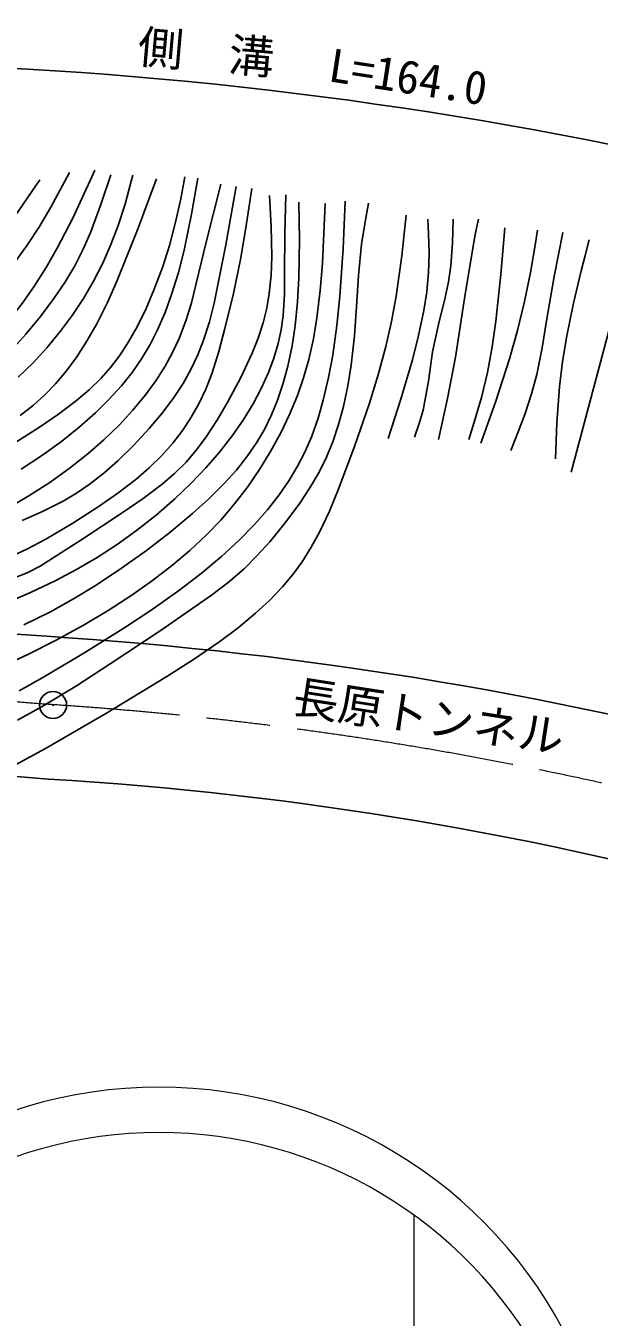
# Model space of a CAD drawing. Units: millimetres, scale not verified. Extents: x 40000 to 680000, y 20000 to 380000.
# Drawn here: x 454408 to 485878, y 259160 to 330080 of the extents above; entities that cross this region are included whole.
import ezdxf
from ezdxf.enums import TextEntityAlignment as Align

# ---------------------------------------------------------------- set-up
doc = ezdxf.new("R2010")
doc.units = ezdxf.units.MM
doc.header["$LTSCALE"] = 1000
doc.linetypes.add('CHAIN', pattern=[18.5, 12, -1.5, 3.5, -1.5])
for name, color, linetype, lineweight in [('M-BGD', 7, 'Continuous', 25), ('M-BMK', 2, 'CHAIN', 13), ('M-STR-HTXT', 7, 'Continuous', 13), ('M-STR-STR1', 1, 'Continuous', 25)]:
    doc.layers.add(name, color=color, linetype=linetype, lineweight=lineweight)
doc.styles.add('ＭＳ ゴシック', font='')
doc.styles.get('ＭＳ ゴシック').set_extended_font_data('MS Gothic')

# ---------------------------------------------------------------- blocks, each defined once
blk = doc.blocks.new('BUHIN1')
at = {"color": 7, "linetype": 'Continuous', "lineweight": 25}
for radius in [746, 22.5]:
    blk.add_circle((0, 0), radius, dxfattribs=at)

msp = doc.modelspace()

# ---------------------------------------------------------------- linework, layer by layer
at = {"layer": 'M-BGD'}
for points in [[(442860, 307239), (444573, 307929), (446273, 308679), (447457, 309265), (448621, 309909), (449595, 310514), (450542, 311172), (451354, 311806), (452126, 312486), (452840, 313198), (453512, 313953), (454204, 314826), (454854, 315743), (455531, 316812), (456154, 317907), (456963, 319489), (457723, 321107), (457958, 321626), (458193, 322144)], [(453761, 317053), (454478, 318032), (455155, 319061), (455784, 320128), (456301, 321074), (456805, 322027)], [(453341, 306894), (455162, 308045), (456199, 308748), (457193, 309495), (457891, 310089), (458545, 310725), (459064, 311312), (459544, 311947), (460052, 312726), (460517, 313548), (461013, 314563), (461458, 315611), (461901, 316805), (462288, 318023), (462627, 319295), (462909, 320581), (463023, 321180), (463133, 321780)], [(453400, 303575), (454576, 304264), (455722, 305006), (456780, 305763), (457808, 306573), (458691, 307342), (459543, 308165), (460282, 308965), (460981, 309811), (461544, 310582), (462055, 311384), (462466, 312136), (462824, 312915), (463186, 313876), (463496, 314869), (464296, 318125), (465103, 321377)], [(455169, 321624), (453578, 319292)], [(459078, 321897), (458550, 320315), (457968, 318760), (457555, 317821), (457088, 316907), (456545, 315988), (455948, 315098), (455207, 314109), (454409, 313147), (453606, 312257)], [(453978, 310776), (454802, 311569), (455569, 312404), (456296, 313284), (456957, 314178), (457568, 315105), (458123, 316056), (458625, 317037), (459081, 318063), (459482, 319111), (459857, 320282), (460175, 321475), (460224, 321668), (460275, 321871)], [(461574, 321677), (460530, 318880), (459424, 316092), (458887, 314886), (458296, 313706), (457776, 312792), (457198, 311898), (456638, 311139), (456032, 310418), (455451, 309812), (454822, 309245), (454097, 308685)], [(463848, 321716), (463500, 319743), (463090, 317763), (462779, 316536), (462407, 315318), (462049, 314335), (461636, 313379), (461225, 312571), (460757, 311784), (460236, 311033), (459664, 310315), (458972, 309550), (458233, 308823), (457325, 308021), (456369, 307258), (455273, 306471), (454149, 305738)], [(453269, 298359), (454660, 298951), (456023, 299598), (457187, 300213), (458322, 300880), (459416, 301596), (460487, 302368), (461555, 303214), (462588, 304109), (463464, 304938), (464293, 305806), (465039, 306666), (465739, 307566), (466334, 308424), (466882, 309321), (467331, 310160), (467728, 311032), (468024, 311821), (468262, 312625), (468426, 313393), (468531, 314171), (468602, 315327), (468614, 316501), (468619, 318648), (468674, 320794)], [(453398, 300835), (454460, 301335), (455506, 301894), (456981, 302767), (458431, 303695), (459454, 304405), (460446, 305167), (461179, 305801), (461872, 306480), (462469, 307157), (463019, 307874), (463491, 308583), (463909, 309323), (464285, 310128), (464610, 310966), (465001, 312198), (465338, 313459), (465801, 315386), (466206, 317330), (466527, 319227), (466804, 321143)], [(467778, 320754), (467871, 319068), (467904, 317397), (467867, 316386), (467771, 315388), (467637, 314570), (467443, 313766), (467169, 312929), (466833, 312096), (466200, 310768), (465510, 309461), (464935, 308465), (464312, 307508), (463779, 306789), (463200, 306111), (462564, 305488), (461885, 304909), (460840, 304123), (459745, 303375), (457478, 301861), (455192, 300407), (454475, 300045), (453731, 299738)], [(465947, 321248), (465382, 318059), (464752, 314855), (464490, 313825), (464168, 312808), (463856, 312013), (463489, 311242), (463038, 310445), (462528, 309668), (461884, 308806), (461184, 307970), (460339, 307057), (459455, 306188), (458688, 305512), (457886, 304886), (457189, 304408), (456458, 303981), (455355, 303425), (454213, 302917)], [(453037, 294866), (454526, 295558), (456073, 296344), (457605, 297190), (458930, 297977), (460217, 298812), (461364, 299617), (462482, 300475), (463412, 301262), (464312, 302102), (465104, 302939), (465859, 303824), (466568, 304747), (467235, 305714), (467846, 306706), (468409, 307736), (468889, 308741), (469317, 309777), (469654, 310749), (469936, 311747), (470190, 312888), (470386, 314052), (470566, 315545), (470686, 317053), (470771, 318690), (470832, 320326)], [(453954, 291938), (455312, 292699), (457186, 293840), (459031, 295033), (461828, 296892), (464599, 298808), (465507, 299510), (466383, 300265), (467112, 300985), (467798, 301749), (468643, 302789), (469444, 303871), (469999, 304704), (470506, 305575), (470905, 306390), (471250, 307232), (471574, 308191), (471841, 309170), (472083, 310304), (472266, 311450), (472439, 313051), (472551, 314660), (472666, 316373), (472840, 318080), (473011, 319205), (473208, 320339)], [(471936, 320456), (471820, 317847), (471643, 315236), (471477, 313620), (471250, 311992), (471024, 310759), (470737, 309530), (470445, 308526), (470097, 307546), (469737, 306703), (469323, 305888), (468847, 305094), (468314, 304322), (467664, 303494), (466958, 302693), (466074, 301791), (465147, 300932), (464026, 299998), (462867, 299110), (461343, 298033), (459778, 297000), (457585, 295622), (455349, 294287), (454048, 293558)], [(469388, 320404), (469424, 318325), (469399, 316229), (469327, 314924), (469193, 313602), (469024, 312497), (468794, 311395), (468540, 310450), (468226, 309519), (467893, 308708), (467502, 307916), (467065, 307175), (466572, 306456), (465962, 305682), (465302, 304942), (464460, 304100), (463564, 303289), (462317, 302257), (461028, 301268), (459663, 300289), (458267, 299361), (457028, 298604), (455757, 297899), (454302, 297180)], [(475287, 319690), (475039, 317456), (474732, 315227), (474483, 313844), (474175, 312476), (473752, 310911), (473270, 309357), (472444, 306978), (471557, 304604), (471072, 303431), (470531, 302280), (470075, 301440), (469568, 300634), (469057, 299938), (468491, 299268), (467777, 298525), (467017, 297823), (466057, 297025), (465054, 296269), (463611, 295277), (462138, 294338), (458834, 292339), (455494, 290389), (453798, 289471)], [(474290, 307423), (474989, 309571), (475631, 311736), (475970, 313074), (476254, 314438), (476414, 315476), (476515, 316530), (476545, 317587), (476514, 318655), (476494, 319055), (476472, 319454)], [(477860, 319455), (477831, 318169), (477743, 316893), (477616, 316017), (477429, 315152), (477050, 313671), (476730, 312175), (476504, 310568), (476219, 308978), (476004, 308232), (475744, 307489)], [(477067, 307357), (477561, 309614), (477999, 311891), (478477, 315101), (479015, 318300), (479131, 318877), (479248, 319454)], [(480702, 318992), (480488, 316426), (480213, 313854), (480009, 312448), (479745, 311044), (479411, 309676), (479018, 308322), (478871, 307844), (478719, 307357)], [(479380, 307158), (480197, 309466), (480955, 311792), (481399, 313350), (481788, 314934), (482112, 316532), (482379, 318148), (482434, 318504), (482487, 318860)], [(483876, 318727), (483402, 316317), (482986, 313884), (482751, 312404), (482457, 310939), (482163, 309863), (481807, 308793), (481431, 307780), (481033, 306761)], [(483479, 306299), (483560, 308275), (483701, 310255), (483869, 311652), (484099, 313053), (484466, 314846), (484891, 316622), (485108, 317472), (485330, 318331)], [(487313, 317736), (486885, 315497), (486396, 313262), (485365, 309418), (484338, 305572)]]:
    msp.add_lwpolyline(points, dxfattribs=at)
msp.add_arc((441420, 100966), 227110, 60.4877, 108.43268, dxfattribs=at)
at = {"layer": 'M-BMK'}
for centre, radius, start, end in [((438422, 98359), 195204, 85.08295, 107.44583), ((442631, 92242), 200993, 57.86107, 86.42807)]:
    msp.add_arc(centre, radius, start, end, dxfattribs=at)
at = {"layer": 'M-STR-HTXT'}
msp.add_line((475718, 256796), (475718, 264764), dxfattribs=at)
for centre, radius, start, end in [((461718, 246662), 25133, 23.77731, 156.22269), ((461718, 245406), 23890, 28.47455, 151.52542)]:
    msp.add_arc(centre, radius, start, end, dxfattribs=at)
at = {"layer": 'M-STR-STR1'}
for centre, radius, start, end in [((439984, 72216), 224881, 85.73584, 104.32324), ((442443, 88621), 208342, 61.99023, 86.07495), ((438503, 89075), 200369, 85.09009, 105.37061), ((444498, 100102), 188936, 61.96582, 86.61548)]:
    msp.add_arc(centre, radius, start, end, dxfattribs=at)

# ---------------------------------------------------------------- block references
at = {"layer": 'M-BGD', "rotation": 209.96056}
msp.add_blockref('BUHIN1', (455901, 292779), dxfattribs=at)

# ---------------------------------------------------------------- texts
at = {"layer": 'M-BGD', "style": 'ＭＳ ゴシック'}
for s, rotation, p in [('側\u3000溝', 355, (460443, 327503)), ('L=164.0', 351.2, (470861, 326501)), ('長原トンネル', 351.2, (468887, 291833))]:
    msp.add_text(s, height=1833, rotation=rotation, dxfattribs=at).set_placement(p, align=Align.BOTTOM_LEFT)

doc.saveas('drawing.dxf')
